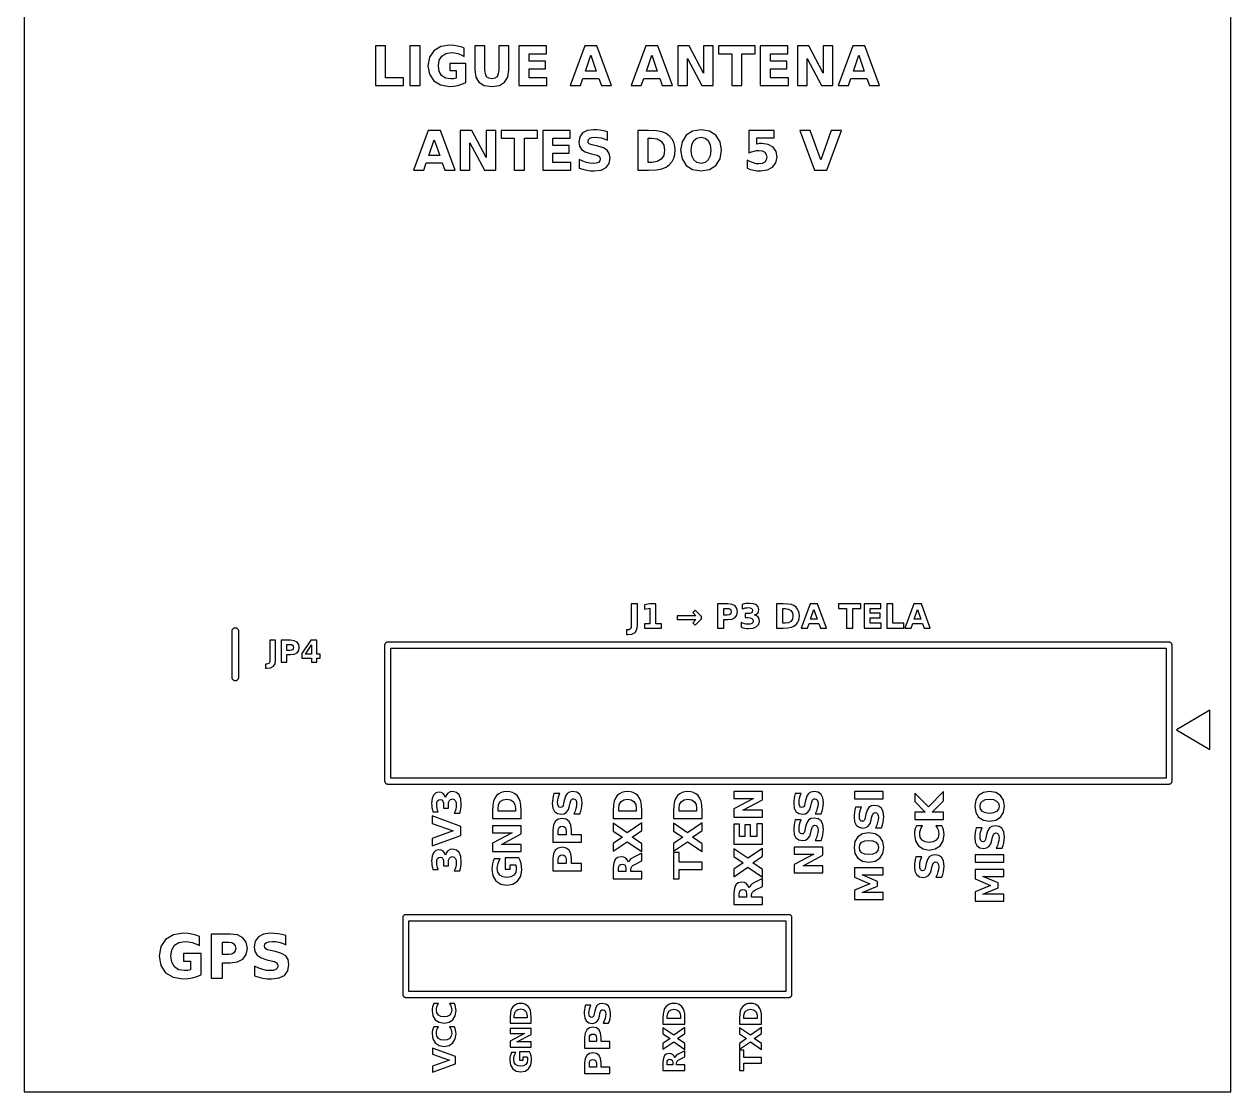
# Model space of a CAD drawing. Header units: millimetres. Extents: x 0 to 40, y 0 to 70.
# Drawn here: x 0 to 40, y 0 to 35.38 of the extents above; entities that cross this region are included whole.
import ezdxf

# ---------------------------------------------------------------- set-up
doc = ezdxf.new("R2010")
doc.units = ezdxf.units.MM

msp = doc.modelspace()

# ---------------------------------------------------------------- linework, layer by layer
at = {"layer": 'CONTORNO', "color": 1}
msp.add_lwpolyline([(0, 0), (40, 0), (40, 70), (0, 70)], close=True, dxfattribs=at)
at = {"layer": 'QUEIMAR'}
for points in [[(11.981, 34.657), (11.643, 34.657), (11.643, 33.345), (12.575, 33.345), (12.575, 33.6), (11.981, 33.6), (11.981, 34.657)], [(13.128, 33.345), (13.128, 34.657), (12.79, 34.657), (12.79, 33.345), (13.128, 33.345)], [(13.839, 33.678), (13.76, 33.815), (13.734, 34), (13.761, 34.185), (13.843, 34.322), (13.976, 34.407), (14.155, 34.436), (14.264, 34.428), (14.372, 34.405), (14.481, 34.366), (14.591, 34.312), (14.591, 34.583), (14.481, 34.626), (14.364, 34.656), (14.242, 34.675), (14.114, 34.681), (13.81, 34.635), (13.579, 34.499), (13.433, 34.283), (13.384, 34), (13.432, 33.719), (13.576, 33.503), (13.801, 33.365), (14.095, 33.319), (14.238, 33.327), (14.376, 33.35), (14.51, 33.388), (14.639, 33.442), (14.639, 34.074), (14.112, 34.074), (14.112, 33.847), (14.318, 33.847), (14.318, 33.592), (14.28, 33.58), (14.237, 33.571), (14.19, 33.566), (14.139, 33.564), (13.967, 33.593), (13.839, 33.678)], [(15.73, 34.657), (15.73, 33.87), (15.716, 33.731), (15.677, 33.638), (15.606, 33.586), (15.502, 33.568), (15.399, 33.586), (15.329, 33.638), (15.289, 33.731), (15.275, 33.87), (15.275, 34.657), (14.937, 34.657), (14.937, 33.87), (14.972, 33.627), (15.077, 33.455), (15.253, 33.353), (15.502, 33.319), (15.752, 33.353), (15.928, 33.455), (16.033, 33.627), (16.068, 33.87), (16.068, 34.657), (15.73, 34.657)], [(17.312, 34.401), (17.312, 34.657), (16.399, 34.657), (16.399, 33.345), (17.331, 33.345), (17.331, 33.6), (16.737, 33.6), (16.737, 33.901), (17.278, 33.901), (17.278, 34.157), (16.737, 34.157), (16.737, 34.401), (17.312, 34.401)], [(18.988, 34.657), (18.584, 34.657), (18.098, 33.345), (18.439, 33.345), (18.522, 33.584), (19.051, 33.584), (19.134, 33.345), (19.474, 33.345), (18.988, 34.657)], [(21.494, 33.345), (21.008, 34.657), (20.604, 34.657), (20.118, 33.345), (20.458, 33.345), (20.542, 33.584), (21.071, 33.584), (21.154, 33.345), (21.494, 33.345)], [(22.045, 34.657), (21.668, 34.657), (21.668, 33.345), (21.988, 33.345), (21.988, 34.245), (22.466, 33.345), (22.844, 33.345), (22.844, 34.657), (22.523, 34.657), (22.523, 33.757), (22.045, 34.657)], [(23.018, 34.401), (23.454, 34.401), (23.454, 33.345), (23.792, 33.345), (23.792, 34.401), (24.227, 34.401), (24.227, 34.657), (23.018, 34.657), (23.018, 34.401)], [(24.74, 34.157), (24.74, 34.401), (25.315, 34.401), (25.315, 34.657), (24.402, 34.657), (24.402, 33.345), (25.334, 33.345), (25.334, 33.6), (24.74, 33.6), (24.74, 33.901), (25.281, 33.901), (25.281, 34.157), (24.74, 34.157)], [(26.487, 33.757), (26.009, 34.657), (25.632, 34.657), (25.632, 33.345), (25.952, 33.345), (25.952, 34.245), (26.43, 33.345), (26.808, 33.345), (26.808, 34.657), (26.487, 34.657), (26.487, 33.757)], [(27.934, 33.584), (28.017, 33.345), (28.357, 33.345), (27.871, 34.657), (27.467, 34.657), (26.981, 33.345), (27.322, 33.345), (27.405, 33.584), (27.934, 33.584)], [(18.966, 33.827), (18.607, 33.827), (18.787, 34.349), (18.966, 33.827)], [(20.806, 34.349), (20.986, 33.827), (20.626, 33.827), (20.806, 34.349)], [(27.849, 33.827), (27.49, 33.827), (27.67, 34.349), (27.849, 33.827)], [(13.797, 31.857), (13.393, 31.857), (12.907, 30.545), (13.247, 30.545), (13.331, 30.784), (13.86, 30.784), (13.943, 30.545), (14.283, 30.545), (13.797, 31.857)], [(14.835, 31.857), (14.457, 31.857), (14.457, 30.545), (14.778, 30.545), (14.778, 31.445), (15.255, 30.545), (15.633, 30.545), (15.633, 31.857), (15.312, 31.857), (15.312, 30.957), (14.835, 31.857)], [(15.807, 31.601), (16.243, 31.601), (16.243, 30.545), (16.581, 30.545), (16.581, 31.601), (17.016, 31.601), (17.016, 31.857), (15.807, 31.857), (15.807, 31.601)], [(17.53, 31.601), (18.104, 31.601), (18.104, 31.857), (17.191, 31.857), (17.191, 30.545), (18.124, 30.545), (18.124, 30.8), (17.53, 30.8), (17.53, 31.101), (18.07, 31.101), (18.07, 31.357), (17.53, 31.357), (17.53, 31.601)], [(18.407, 31.333), (18.475, 31.225), (18.593, 31.145), (18.763, 31.091), (18.894, 31.062), (18.994, 31.034), (19.054, 31.002), (19.084, 30.961), (19.094, 30.907), (19.079, 30.846), (19.035, 30.801), (18.963, 30.774), (18.865, 30.764), (18.754, 30.773), (18.639, 30.798), (18.52, 30.84), (18.396, 30.899), (18.396, 30.613), (18.522, 30.573), (18.647, 30.543), (18.773, 30.525), (18.898, 30.519), (19.128, 30.546), (19.291, 30.625), (19.388, 30.759), (19.42, 30.948), (19.397, 31.095), (19.328, 31.203), (19.204, 31.281), (19.016, 31.337), (18.872, 31.366), (18.785, 31.389), (18.73, 31.416), (18.701, 31.452), (18.691, 31.499), (18.706, 31.56), (18.749, 31.602), (18.823, 31.627), (18.929, 31.636), (19.023, 31.629), (19.123, 31.611), (19.227, 31.58), (19.334, 31.538), (19.334, 31.816), (19.214, 31.844), (19.097, 31.864), (18.985, 31.877), (18.875, 31.881), (18.665, 31.854), (18.511, 31.775), (18.416, 31.647), (18.384, 31.474), (18.407, 31.333)], [(21.567, 31.062), (21.578, 31.202), (21.567, 31.341), (21.533, 31.465), (21.477, 31.574), (21.397, 31.67), (21.281, 31.757), (21.146, 31.814), (20.961, 31.846), (20.7, 31.857), (20.344, 31.857), (20.344, 30.545), (20.7, 30.545), (20.959, 30.555), (21.143, 30.587), (21.281, 30.645), (21.397, 30.732), (21.477, 30.828), (21.533, 30.937), (21.567, 31.062)], [(20.803, 30.8), (20.682, 30.8), (20.682, 31.601), (20.803, 31.601), (20.987, 31.576), (21.121, 31.499), (21.202, 31.374), (21.23, 31.202), (21.202, 31.03), (21.12, 30.903), (20.986, 30.826), (20.803, 30.8)], [(22.719, 30.565), (22.933, 30.7), (23.067, 30.916), (23.112, 31.2), (23.067, 31.484), (22.933, 31.7), (22.719, 31.835), (22.437, 31.881), (22.156, 31.835), (21.942, 31.7), (21.807, 31.484), (21.762, 31.2), (21.807, 30.916), (21.942, 30.7), (22.156, 30.565), (22.437, 30.519), (22.719, 30.565)], [(22.3, 30.793), (22.197, 30.879), (22.133, 31.016), (22.112, 31.2), (22.133, 31.384), (22.197, 31.521), (22.3, 31.607), (22.437, 31.636), (22.575, 31.607), (22.678, 31.521), (22.742, 31.384), (22.763, 31.2), (22.742, 31.016), (22.678, 30.879), (22.575, 30.793), (22.437, 30.764), (22.3, 30.793)], [(24.547, 31.136), (24.6, 31.066), (24.618, 30.973), (24.6, 30.881), (24.547, 30.81), (24.463, 30.765), (24.353, 30.75), (24.265, 30.757), (24.172, 30.78), (24.073, 30.819), (23.968, 30.873), (23.968, 30.606), (24.077, 30.568), (24.186, 30.541), (24.296, 30.525), (24.407, 30.519), (24.637, 30.549), (24.811, 30.64), (24.92, 30.783), (24.956, 30.973), (24.923, 31.164), (24.823, 31.307), (24.662, 31.397), (24.449, 31.427), (24.408, 31.426), (24.368, 31.421), (24.329, 31.415), (24.29, 31.405), (24.29, 31.608), (24.861, 31.608), (24.861, 31.857), (24.02, 31.857), (24.02, 31.119), (24.112, 31.153), (24.198, 31.177), (24.278, 31.191), (24.353, 31.196), (24.463, 31.181), (24.547, 31.136)], [(26.203, 30.545), (26.607, 30.545), (27.093, 31.857), (26.753, 31.857), (26.405, 30.889), (26.058, 31.857), (25.717, 31.857), (26.203, 30.545)], [(13.595, 31.549), (13.775, 31.027), (13.415, 31.027), (13.595, 31.549)], [(20.332, 16.172), (20.126, 16.172), (20.126, 15.448), (20.117, 15.387), (20.092, 15.342), (20.051, 15.315), (19.995, 15.306), (19.963, 15.306), (19.963, 15.15), (20.005, 15.15), (20.149, 15.169), (20.251, 15.224), (20.312, 15.317), (20.332, 15.448), (20.332, 16.172)], [(20.563, 15.37), (21.123, 15.37), (21.123, 15.513), (20.941, 15.513), (20.941, 16.172), (20.744, 16.172), (20.558, 16.133), (20.558, 15.993), (20.745, 16.031), (20.745, 15.513), (20.563, 15.513), (20.563, 15.37)], [(23.466, 16.155), (23.331, 16.172), (22.988, 16.172), (22.988, 15.37), (23.195, 15.37), (23.195, 15.648), (23.331, 15.648), (23.466, 15.665), (23.566, 15.716), (23.627, 15.799), (23.648, 15.911), (23.627, 16.022), (23.566, 16.104), (23.466, 16.155)], [(23.195, 16.022), (23.309, 16.022), (23.362, 16.015), (23.402, 15.993), (23.426, 15.958), (23.435, 15.911), (23.426, 15.863), (23.402, 15.828), (23.362, 15.806), (23.309, 15.798), (23.195, 15.798), (23.195, 16.022)], [(23.922, 16.178), (23.862, 16.167), (23.801, 16.152), (23.801, 16.001), (23.851, 16.02), (23.902, 16.034), (23.953, 16.042), (24.003, 16.045), (24.063, 16.039), (24.108, 16.02), (24.136, 15.99), (24.145, 15.949), (24.136, 15.905), (24.107, 15.874), (24.059, 15.856), (23.991, 15.85), (23.904, 15.85), (23.904, 15.717), (23.987, 15.717), (24.064, 15.71), (24.119, 15.688), (24.153, 15.654), (24.164, 15.605), (24.153, 15.558), (24.12, 15.524), (24.067, 15.502), (23.994, 15.495), (23.938, 15.499), (23.882, 15.51), (23.824, 15.528), (23.766, 15.554), (23.766, 15.394), (23.827, 15.377), (23.889, 15.364), (23.951, 15.357), (24.013, 15.355), (24.167, 15.37), (24.279, 15.417), (24.348, 15.493), (24.371, 15.598), (24.36, 15.671), (24.328, 15.73), (24.277, 15.774), (24.205, 15.803), (24.269, 15.827), (24.315, 15.866), (24.343, 15.917), (24.352, 15.981), (24.332, 16.071), (24.274, 16.135), (24.177, 16.174), (24.04, 16.187), (23.982, 16.184), (23.922, 16.178)], [(25.697, 15.772), (25.69, 15.857), (25.669, 15.932), (25.635, 15.999), (25.586, 16.058), (25.515, 16.111), (25.432, 16.146), (25.32, 16.166), (25.16, 16.172), (24.942, 16.172), (24.942, 15.37), (25.16, 15.37), (25.318, 15.377), (25.431, 15.396), (25.515, 15.431), (25.586, 15.485), (25.635, 15.543), (25.669, 15.61), (25.69, 15.686), (25.697, 15.772)], [(25.149, 15.526), (25.149, 16.016), (25.223, 16.016), (25.335, 16), (25.417, 15.953), (25.467, 15.877), (25.484, 15.772), (25.467, 15.666), (25.417, 15.589), (25.335, 15.542), (25.223, 15.526), (25.149, 15.526)], [(26.392, 15.37), (26.6, 15.37), (26.303, 16.172), (26.057, 16.172), (25.76, 15.37), (25.968, 15.37), (26.019, 15.516), (26.342, 15.516), (26.392, 15.37)], [(26.994, 16.172), (26.994, 16.016), (27.26, 16.016), (27.26, 15.37), (27.467, 15.37), (27.467, 16.016), (27.733, 16.016), (27.733, 16.172), (26.994, 16.172)], [(28.047, 15.867), (28.047, 16.016), (28.398, 16.016), (28.398, 16.172), (27.84, 16.172), (27.84, 15.37), (28.41, 15.37), (28.41, 15.526), (28.047, 15.526), (28.047, 15.71), (28.377, 15.71), (28.377, 15.867), (28.047, 15.867)], [(29.161, 15.37), (29.161, 15.526), (28.798, 15.526), (28.798, 16.172), (28.591, 16.172), (28.591, 15.37), (29.161, 15.37)], [(29.829, 15.37), (30.037, 15.37), (29.74, 16.172), (29.494, 16.172), (29.197, 15.37), (29.405, 15.37), (29.456, 15.516), (29.779, 15.516), (29.829, 15.37)], [(22.239, 15.964), (22.161, 15.886), (22.267, 15.779), (21.645, 15.779), (21.645, 15.65), (22.267, 15.65), (22.161, 15.544), (22.239, 15.466), (22.45, 15.677), (22.45, 15.753), (22.239, 15.964)], [(26.07, 15.665), (26.18, 15.984), (26.29, 15.665), (26.07, 15.665)], [(29.507, 15.665), (29.617, 15.984), (29.727, 15.665), (29.507, 15.665)], [(6.907, 13.674), (6.915, 13.665), (6.924, 13.657), (6.933, 13.65), (6.943, 13.644), (6.954, 13.639), (6.965, 13.635), (6.977, 13.632), (6.988, 13.631), (7, 13.63), (7.012, 13.631), (7.023, 13.632), (7.035, 13.635), (7.046, 13.639), (7.057, 13.644), (7.067, 13.65), (7.076, 13.657), (7.085, 13.665), (7.093, 13.674), (7.1, 13.683), (7.106, 13.693), (7.111, 13.704), (7.115, 13.715), (7.118, 13.727), (7.119, 13.738), (7.12, 13.75), (7.12, 15.25), (7.119, 15.262), (7.118, 15.273), (7.115, 15.285), (7.111, 15.296), (7.106, 15.307), (7.1, 15.317), (7.093, 15.326), (7.085, 15.335), (7.076, 15.343), (7.067, 15.35), (7.057, 15.356), (7.046, 15.361), (7.035, 15.365), (7.023, 15.368), (7.012, 15.369), (7, 15.37), (6.988, 15.369), (6.977, 15.368), (6.965, 15.365), (6.954, 15.361), (6.943, 15.356), (6.933, 15.35), (6.924, 15.343), (6.915, 15.335), (6.907, 15.326), (6.9, 15.317), (6.894, 15.307), (6.889, 15.296), (6.885, 15.285), (6.882, 15.273), (6.881, 15.262), (6.88, 15.25), (6.88, 13.75), (6.881, 13.738), (6.882, 13.727), (6.885, 13.715), (6.889, 13.704), (6.894, 13.693), (6.9, 13.683), (6.907, 13.674)], [(8.262, 14.103), (8.317, 14.187), (8.336, 14.306), (8.336, 14.965), (8.148, 14.965), (8.148, 14.306), (8.14, 14.251), (8.118, 14.21), (8.081, 14.186), (8.029, 14.177), (8, 14.177), (8, 14.035), (8.038, 14.035), (8.169, 14.052), (8.262, 14.103)], [(9.101, 14.828), (9.046, 14.903), (8.955, 14.949), (8.832, 14.965), (8.52, 14.965), (8.52, 14.236), (8.708, 14.236), (8.708, 14.489), (8.832, 14.489), (8.955, 14.504), (9.046, 14.55), (9.101, 14.625), (9.12, 14.727), (9.101, 14.828)], [(8.812, 14.625), (8.708, 14.625), (8.708, 14.828), (8.812, 14.828), (8.86, 14.822), (8.896, 14.802), (8.919, 14.77), (8.926, 14.727), (8.919, 14.683), (8.896, 14.651), (8.86, 14.631), (8.812, 14.625)], [(9.811, 14.505), (9.707, 14.505), (9.707, 14.965), (9.498, 14.965), (9.206, 14.529), (9.206, 14.368), (9.529, 14.368), (9.529, 14.236), (9.707, 14.236), (9.707, 14.368), (9.811, 14.368), (9.811, 14.505)], [(9.323, 14.505), (9.529, 14.81), (9.529, 14.505), (9.323, 14.505)], [(11.973, 14.863), (11.967, 14.856), (11.962, 14.847), (11.958, 14.838), (11.954, 14.829), (11.952, 14.82), (11.95, 14.81), (11.95, 14.8), (11.95, 10.3), (11.95, 10.29), (11.952, 10.28), (11.954, 10.271), (11.958, 10.262), (11.962, 10.253), (11.967, 10.244), (11.973, 10.237), (11.979, 10.229), (11.987, 10.223), (11.994, 10.217), (12.003, 10.212), (12.012, 10.208), (12.021, 10.204), (12.03, 10.202), (12.04, 10.2), (12.05, 10.2), (37.95, 10.2), (37.96, 10.2), (37.97, 10.202), (37.979, 10.204), (37.988, 10.208), (37.997, 10.212), (38.006, 10.217), (38.013, 10.223), (38.021, 10.229), (38.027, 10.237), (38.033, 10.244), (38.038, 10.253), (38.042, 10.262), (38.046, 10.271), (38.048, 10.28), (38.05, 10.29), (38.05, 10.3), (38.05, 14.8), (38.05, 14.81), (38.048, 14.82), (38.046, 14.829), (38.042, 14.838), (38.038, 14.847), (38.033, 14.856), (38.027, 14.863), (38.021, 14.871), (38.013, 14.877), (38.006, 14.883), (37.997, 14.888), (37.988, 14.892), (37.979, 14.896), (37.97, 14.898), (37.96, 14.9), (37.95, 14.9), (12.05, 14.9), (12.04, 14.9), (12.03, 14.898), (12.021, 14.896), (12.012, 14.892), (12.003, 14.888), (11.994, 14.883), (11.987, 14.877), (11.979, 14.871), (11.973, 14.863)], [(37.85, 14.7), (37.85, 10.4), (12.15, 10.4), (12.15, 14.7), (37.85, 14.7)], [(39.3, 12.65), (38.2, 12), (39.3, 11.35), (39.3, 12.65)], [(13.508, 9.56), (13.511, 9.49), (13.518, 9.42), (13.531, 9.348), (13.549, 9.276), (13.728, 9.276), (13.705, 9.336), (13.689, 9.396), (13.679, 9.456), (13.675, 9.516), (13.683, 9.587), (13.705, 9.639), (13.741, 9.672), (13.789, 9.683), (13.841, 9.672), (13.877, 9.638), (13.899, 9.581), (13.906, 9.501), (13.906, 9.398), (14.064, 9.398), (14.064, 9.496), (14.072, 9.587), (14.097, 9.653), (14.138, 9.692), (14.195, 9.706), (14.251, 9.693), (14.292, 9.654), (14.317, 9.591), (14.325, 9.505), (14.321, 9.439), (14.308, 9.372), (14.286, 9.304), (14.256, 9.236), (14.445, 9.236), (14.465, 9.308), (14.48, 9.381), (14.489, 9.454), (14.492, 9.527), (14.473, 9.709), (14.418, 9.842), (14.328, 9.923), (14.204, 9.95), (14.118, 9.938), (14.048, 9.9), (13.996, 9.839), (13.962, 9.754), (13.933, 9.83), (13.888, 9.884), (13.827, 9.917), (13.751, 9.928), (13.645, 9.905), (13.569, 9.836), (13.524, 9.721), (13.508, 9.56)], [(16.1, 9.942), (15.998, 9.95), (15.898, 9.942), (15.809, 9.917), (15.73, 9.877), (15.661, 9.819), (15.598, 9.735), (15.556, 9.637), (15.533, 9.504), (15.525, 9.316), (15.525, 9.058), (16.473, 9.058), (16.473, 9.316), (16.466, 9.502), (16.443, 9.636), (16.401, 9.735), (16.338, 9.819), (16.269, 9.877), (16.19, 9.917), (16.1, 9.942)], [(16.289, 9.39), (16.289, 9.303), (15.71, 9.303), (15.71, 9.39), (15.729, 9.523), (15.784, 9.619), (15.874, 9.678), (15.998, 9.698), (16.123, 9.678), (16.214, 9.619), (16.27, 9.522), (16.289, 9.39)], [(17.677, 9.225), (17.802, 9.202), (17.904, 9.218), (17.982, 9.268), (18.039, 9.353), (18.079, 9.476), (18.1, 9.57), (18.12, 9.642), (18.143, 9.686), (18.172, 9.707), (18.212, 9.714), (18.255, 9.704), (18.288, 9.672), (18.308, 9.62), (18.315, 9.549), (18.308, 9.469), (18.29, 9.386), (18.26, 9.3), (18.217, 9.21), (18.424, 9.21), (18.453, 9.301), (18.474, 9.392), (18.487, 9.483), (18.492, 9.573), (18.473, 9.739), (18.415, 9.857), (18.319, 9.927), (18.182, 9.95), (18.076, 9.933), (17.998, 9.883), (17.941, 9.794), (17.901, 9.659), (17.88, 9.555), (17.864, 9.492), (17.844, 9.452), (17.818, 9.431), (17.784, 9.424), (17.74, 9.434), (17.71, 9.466), (17.692, 9.519), (17.685, 9.595), (17.69, 9.663), (17.703, 9.735), (17.725, 9.811), (17.756, 9.888), (17.555, 9.888), (17.535, 9.801), (17.52, 9.717), (17.511, 9.636), (17.508, 9.556), (17.527, 9.405), (17.585, 9.293), (17.677, 9.225)], [(20.191, 9.917), (20.101, 9.942), (19.999, 9.95), (19.899, 9.942), (19.809, 9.917), (19.731, 9.877), (19.661, 9.819), (19.598, 9.735), (19.557, 9.637), (19.534, 9.504), (19.526, 9.316), (19.526, 9.058), (20.474, 9.058), (20.474, 9.316), (20.466, 9.502), (20.443, 9.636), (20.402, 9.735), (20.339, 9.819), (20.27, 9.877), (20.191, 9.917)], [(20.271, 9.522), (20.289, 9.39), (20.289, 9.303), (19.711, 9.303), (19.711, 9.39), (19.729, 9.523), (19.785, 9.619), (19.875, 9.678), (19.999, 9.698), (20.124, 9.678), (20.215, 9.619), (20.271, 9.522)], [(22.191, 9.917), (22.101, 9.942), (21.999, 9.95), (21.899, 9.942), (21.809, 9.917), (21.731, 9.877), (21.661, 9.819), (21.598, 9.735), (21.557, 9.637), (21.534, 9.504), (21.526, 9.316), (21.526, 9.058), (22.474, 9.058), (22.474, 9.316), (22.466, 9.502), (22.443, 9.636), (22.402, 9.735), (22.339, 9.819), (22.27, 9.877), (22.191, 9.917)], [(22.271, 9.522), (22.289, 9.39), (22.289, 9.303), (21.711, 9.303), (21.711, 9.39), (21.729, 9.523), (21.785, 9.619), (21.875, 9.678), (21.999, 9.698), (22.124, 9.678), (22.215, 9.619), (22.271, 9.522)], [(23.526, 9.718), (24.176, 9.718), (23.526, 9.374), (23.526, 9.101), (24.474, 9.101), (24.474, 9.332), (23.824, 9.332), (24.474, 9.677), (24.474, 9.95), (23.526, 9.95), (23.526, 9.718)], [(25.677, 9.225), (25.802, 9.202), (25.904, 9.218), (25.982, 9.268), (26.039, 9.353), (26.079, 9.476), (26.1, 9.57), (26.12, 9.642), (26.143, 9.686), (26.172, 9.707), (26.212, 9.714), (26.255, 9.704), (26.288, 9.672), (26.308, 9.62), (26.315, 9.549), (26.308, 9.469), (26.29, 9.386), (26.26, 9.3), (26.217, 9.21), (26.424, 9.21), (26.453, 9.301), (26.474, 9.392), (26.487, 9.483), (26.492, 9.573), (26.473, 9.739), (26.415, 9.857), (26.319, 9.927), (26.182, 9.95), (26.076, 9.933), (25.998, 9.883), (25.941, 9.794), (25.901, 9.659), (25.88, 9.555), (25.864, 9.492), (25.844, 9.452), (25.818, 9.431), (25.784, 9.424), (25.74, 9.434), (25.71, 9.466), (25.692, 9.519), (25.685, 9.595), (25.69, 9.663), (25.703, 9.735), (25.725, 9.811), (25.756, 9.888), (25.555, 9.888), (25.535, 9.801), (25.52, 9.717), (25.511, 9.636), (25.508, 9.556), (25.527, 9.405), (25.585, 9.293), (25.677, 9.225)], [(27.525, 9.706), (28.473, 9.706), (28.473, 9.95), (27.525, 9.95), (27.525, 9.706)], [(29.525, 9.903), (29.525, 9.619), (29.871, 9.267), (29.525, 9.267), (29.525, 9.023), (30.473, 9.023), (30.473, 9.267), (30.1, 9.267), (30.473, 9.644), (30.473, 9.95), (29.974, 9.447), (29.525, 9.903)], [(32.492, 9.462), (32.459, 9.666), (32.361, 9.82), (32.205, 9.918), (32, 9.95), (31.795, 9.918), (31.639, 9.82), (31.541, 9.666), (31.508, 9.462), (31.541, 9.259), (31.639, 9.105), (31.795, 9.007), (32, 8.975), (32.205, 9.007), (32.361, 9.105), (32.459, 9.259), (32.492, 9.462)], [(32.315, 9.462), (32.294, 9.363), (32.232, 9.289), (32.133, 9.243), (32, 9.228), (31.867, 9.243), (31.768, 9.289), (31.706, 9.363), (31.685, 9.462), (31.706, 9.562), (31.768, 9.636), (31.867, 9.683), (32, 9.698), (32.133, 9.683), (32.232, 9.636), (32.294, 9.562), (32.315, 9.462)], [(27.677, 8.766), (27.802, 8.743), (27.904, 8.76), (27.982, 8.809), (28.039, 8.894), (28.079, 9.017), (28.1, 9.111), (28.12, 9.183), (28.143, 9.227), (28.172, 9.248), (28.212, 9.255), (28.255, 9.245), (28.288, 9.213), (28.308, 9.161), (28.315, 9.091), (28.308, 9.01), (28.29, 8.927), (28.26, 8.841), (28.217, 8.751), (28.424, 8.751), (28.453, 8.842), (28.474, 8.933), (28.487, 9.024), (28.492, 9.114), (28.473, 9.28), (28.415, 9.398), (28.319, 9.468), (28.182, 9.491), (28.076, 9.474), (27.998, 9.424), (27.941, 9.335), (27.901, 9.2), (27.88, 9.096), (27.864, 9.033), (27.844, 8.993), (27.818, 8.972), (27.784, 8.965), (27.74, 8.975), (27.71, 9.007), (27.692, 9.06), (27.685, 9.136), (27.69, 9.204), (27.703, 9.276), (27.725, 9.352), (27.756, 9.429), (27.555, 9.429), (27.535, 9.342), (27.52, 9.258), (27.511, 9.177), (27.508, 9.097), (27.527, 8.946), (27.585, 8.835), (27.677, 8.766)], [(13.525, 8.149), (14.473, 8.5), (14.473, 8.792), (13.525, 9.143), (13.525, 8.897), (14.225, 8.646), (13.525, 8.395), (13.525, 8.149)], [(16.175, 8.588), (15.525, 8.243), (15.525, 7.97), (16.473, 7.97), (16.473, 8.202), (15.823, 8.202), (16.473, 8.547), (16.473, 8.82), (15.525, 8.82), (15.525, 8.588), (16.175, 8.588)], [(17.835, 9.056), (17.703, 9.031), (17.606, 8.959), (17.546, 8.841), (17.525, 8.681), (17.525, 8.276), (18.473, 8.276), (18.473, 8.52), (18.144, 8.52), (18.144, 8.681), (18.124, 8.841), (18.064, 8.959), (17.967, 9.031), (17.835, 9.056)], [(17.959, 8.718), (17.967, 8.655), (17.967, 8.52), (17.703, 8.52), (17.703, 8.655), (17.711, 8.718), (17.737, 8.765), (17.778, 8.794), (17.835, 8.804), (17.891, 8.794), (17.933, 8.765), (17.959, 8.718)], [(20.474, 8.217), (20.15, 8.437), (20.474, 8.658), (20.474, 8.913), (19.99, 8.584), (19.526, 8.9), (19.526, 8.644), (19.831, 8.437), (19.526, 8.229), (19.526, 7.974), (19.99, 8.29), (20.474, 7.961), (20.474, 8.217)], [(22.474, 8.217), (22.15, 8.437), (22.474, 8.658), (22.474, 8.913), (21.99, 8.584), (21.526, 8.9), (21.526, 8.644), (21.831, 8.437), (21.526, 8.229), (21.526, 7.974), (21.99, 8.29), (22.474, 7.961), (22.474, 8.217)], [(23.887, 8.457), (23.711, 8.457), (23.711, 8.872), (23.526, 8.872), (23.526, 8.213), (24.474, 8.213), (24.474, 8.886), (24.289, 8.886), (24.289, 8.457), (24.072, 8.457), (24.072, 8.847), (23.887, 8.847), (23.887, 8.457)], [(25.677, 8.347), (25.802, 8.324), (25.904, 8.341), (25.982, 8.39), (26.039, 8.475), (26.079, 8.598), (26.1, 8.693), (26.12, 8.765), (26.143, 8.808), (26.172, 8.829), (26.212, 8.837), (26.255, 8.826), (26.288, 8.794), (26.308, 8.742), (26.315, 8.672), (26.308, 8.591), (26.29, 8.508), (26.26, 8.422), (26.217, 8.333), (26.424, 8.333), (26.453, 8.423), (26.474, 8.514), (26.487, 8.605), (26.492, 8.695), (26.473, 8.862), (26.415, 8.979), (26.319, 9.049), (26.182, 9.072), (26.076, 9.056), (25.998, 9.005), (25.941, 8.916), (25.901, 8.781), (25.88, 8.677), (25.864, 8.614), (25.844, 8.574), (25.818, 8.553), (25.784, 8.546), (25.74, 8.556), (25.71, 8.588), (25.692, 8.641), (25.685, 8.717), (25.69, 8.785), (25.703, 8.858), (25.725, 8.933), (25.756, 9.01), (25.555, 9.01), (25.535, 8.923), (25.52, 8.839), (25.511, 8.758), (25.508, 8.679), (25.527, 8.527), (25.585, 8.416), (25.677, 8.347)], [(30.131, 8.285), (30, 8.267), (29.869, 8.285), (29.769, 8.341), (29.706, 8.43), (29.685, 8.547), (29.691, 8.618), (29.707, 8.686), (29.735, 8.753), (29.775, 8.82), (29.579, 8.82), (29.548, 8.751), (29.526, 8.68), (29.513, 8.605), (29.508, 8.528), (29.541, 8.315), (29.641, 8.152), (29.797, 8.049), (30, 8.014), (30.203, 8.049), (30.359, 8.152), (30.459, 8.315), (30.492, 8.528), (30.487, 8.605), (30.474, 8.68), (30.452, 8.751), (30.421, 8.82), (30.225, 8.82), (30.265, 8.753), (30.293, 8.686), (30.309, 8.618), (30.315, 8.547), (30.294, 8.43), (30.231, 8.341), (30.131, 8.285)], [(31.904, 8.084), (31.982, 8.133), (32.039, 8.218), (32.079, 8.341), (32.1, 8.435), (32.12, 8.507), (32.143, 8.551), (32.172, 8.572), (32.212, 8.579), (32.255, 8.569), (32.288, 8.537), (32.308, 8.485), (32.315, 8.415), (32.308, 8.334), (32.29, 8.251), (32.26, 8.165), (32.217, 8.075), (32.424, 8.075), (32.453, 8.166), (32.474, 8.257), (32.487, 8.348), (32.492, 8.438), (32.473, 8.604), (32.415, 8.722), (32.319, 8.792), (32.182, 8.815), (32.076, 8.798), (31.998, 8.748), (31.941, 8.659), (31.901, 8.524), (31.88, 8.42), (31.864, 8.357), (31.844, 8.317), (31.818, 8.296), (31.784, 8.289), (31.74, 8.299), (31.71, 8.331), (31.692, 8.384), (31.685, 8.46), (31.69, 8.528), (31.703, 8.6), (31.725, 8.676), (31.756, 8.753), (31.555, 8.753), (31.535, 8.666), (31.52, 8.582), (31.511, 8.501), (31.508, 8.421), (31.527, 8.27), (31.585, 8.159), (31.677, 8.09), (31.802, 8.067), (31.904, 8.084)], [(28.492, 8.097), (28.459, 8.301), (28.361, 8.455), (28.205, 8.552), (28, 8.585), (27.795, 8.552), (27.639, 8.455), (27.541, 8.301), (27.508, 8.097), (27.541, 7.894), (27.639, 7.739), (27.795, 7.642), (28, 7.61), (28.205, 7.642), (28.361, 7.739), (28.459, 7.894), (28.492, 8.097)], [(13.508, 7.649), (13.511, 7.58), (13.518, 7.509), (13.531, 7.438), (13.549, 7.366), (13.728, 7.366), (13.705, 7.426), (13.689, 7.486), (13.679, 7.546), (13.675, 7.605), (13.683, 7.676), (13.705, 7.729), (13.741, 7.762), (13.789, 7.773), (13.841, 7.761), (13.877, 7.728), (13.899, 7.671), (13.906, 7.59), (13.906, 7.488), (14.064, 7.488), (14.064, 7.585), (14.072, 7.676), (14.097, 7.742), (14.138, 7.782), (14.195, 7.795), (14.251, 7.782), (14.292, 7.743), (14.317, 7.68), (14.325, 7.594), (14.321, 7.528), (14.308, 7.461), (14.286, 7.394), (14.256, 7.325), (14.445, 7.325), (14.465, 7.397), (14.48, 7.47), (14.489, 7.543), (14.492, 7.617), (14.473, 7.799), (14.418, 7.931), (14.328, 8.012), (14.204, 8.039), (14.118, 8.027), (14.048, 7.989), (13.996, 7.928), (13.962, 7.844), (13.933, 7.919), (13.888, 7.973), (13.827, 8.006), (13.751, 8.017), (13.645, 7.994), (13.569, 7.925), (13.524, 7.81), (13.508, 7.649)], [(17.606, 8.006), (17.546, 7.888), (17.525, 7.728), (17.525, 7.323), (18.473, 7.323), (18.473, 7.567), (18.144, 7.567), (18.144, 7.728), (18.124, 7.888), (18.064, 8.006), (17.967, 8.079), (17.835, 8.103), (17.703, 8.079), (17.606, 8.006)], [(24.474, 7.116), (24.474, 7.371), (24.15, 7.591), (24.474, 7.813), (24.474, 8.067), (23.99, 7.739), (23.526, 8.055), (23.526, 7.798), (23.831, 7.591), (23.526, 7.384), (23.526, 7.128), (23.99, 7.445), (24.474, 7.116)], [(25.525, 7.535), (25.525, 7.263), (26.473, 7.263), (26.473, 7.494), (25.823, 7.494), (26.473, 7.839), (26.473, 8.112), (25.525, 8.112), (25.525, 7.88), (26.175, 7.88), (25.525, 7.535)], [(28.315, 8.097), (28.294, 7.998), (28.232, 7.924), (28.133, 7.878), (28, 7.862), (27.867, 7.878), (27.768, 7.924), (27.706, 7.998), (27.685, 8.097), (27.706, 8.197), (27.768, 8.271), (27.867, 8.317), (28, 8.333), (28.133, 8.317), (28.232, 8.271), (28.294, 8.197), (28.315, 8.097)], [(16.294, 7.27), (16.233, 7.177), (16.134, 7.12), (16, 7.101), (15.866, 7.121), (15.767, 7.18), (15.706, 7.276), (15.685, 7.405), (15.691, 7.484), (15.708, 7.562), (15.736, 7.641), (15.775, 7.72), (15.579, 7.72), (15.548, 7.641), (15.526, 7.557), (15.513, 7.468), (15.508, 7.376), (15.541, 7.156), (15.64, 6.989), (15.796, 6.884), (16, 6.849), (16.203, 6.883), (16.359, 6.987), (16.459, 7.15), (16.492, 7.362), (16.486, 7.465), (16.47, 7.565), (16.442, 7.662), (16.403, 7.755), (15.947, 7.755), (15.947, 7.374), (16.111, 7.374), (16.111, 7.523), (16.295, 7.523), (16.304, 7.496), (16.31, 7.465), (16.313, 7.431), (16.315, 7.394), (16.294, 7.27)], [(17.967, 7.702), (17.967, 7.567), (17.703, 7.567), (17.703, 7.702), (17.711, 7.765), (17.737, 7.812), (17.778, 7.841), (17.835, 7.851), (17.891, 7.841), (17.933, 7.812), (17.959, 7.765), (17.967, 7.702)], [(20.083, 7.697), (20.05, 7.655), (20.031, 7.608), (19.994, 7.688), (19.942, 7.744), (19.873, 7.778), (19.788, 7.79), (19.67, 7.768), (19.589, 7.703), (19.542, 7.59), (19.526, 7.428), (19.526, 7.055), (20.474, 7.055), (20.474, 7.299), (20.115, 7.299), (20.115, 7.368), (20.122, 7.422), (20.141, 7.464), (20.179, 7.5), (20.238, 7.535), (20.474, 7.65), (20.474, 7.911), (20.205, 7.778), (20.133, 7.737), (20.083, 7.697)], [(21.711, 7.371), (22.474, 7.371), (22.474, 7.615), (21.711, 7.615), (21.711, 7.93), (21.526, 7.93), (21.526, 7.056), (21.711, 7.056), (21.711, 7.371)], [(29.802, 7.106), (29.904, 7.123), (29.982, 7.172), (30.039, 7.257), (30.079, 7.38), (30.1, 7.474), (30.12, 7.546), (30.143, 7.59), (30.172, 7.611), (30.212, 7.618), (30.255, 7.608), (30.288, 7.576), (30.308, 7.524), (30.315, 7.454), (30.308, 7.373), (30.29, 7.29), (30.26, 7.204), (30.217, 7.115), (30.424, 7.115), (30.453, 7.205), (30.474, 7.296), (30.487, 7.387), (30.492, 7.477), (30.473, 7.644), (30.415, 7.761), (30.319, 7.831), (30.182, 7.854), (30.076, 7.837), (29.998, 7.787), (29.941, 7.698), (29.901, 7.563), (29.88, 7.459), (29.864, 7.396), (29.844, 7.356), (29.818, 7.335), (29.784, 7.328), (29.74, 7.338), (29.71, 7.37), (29.692, 7.423), (29.685, 7.499), (29.69, 7.567), (29.703, 7.639), (29.725, 7.715), (29.756, 7.792), (29.555, 7.792), (29.535, 7.705), (29.52, 7.621), (29.511, 7.54), (29.508, 7.46), (29.527, 7.309), (29.585, 7.198), (29.677, 7.129), (29.802, 7.106)], [(31.525, 7.61), (32.473, 7.61), (32.473, 7.854), (31.525, 7.854), (31.525, 7.61)], [(19.918, 7.512), (19.939, 7.468), (19.946, 7.402), (19.946, 7.299), (19.703, 7.299), (19.703, 7.402), (19.71, 7.468), (19.731, 7.512), (19.768, 7.537), (19.824, 7.546), (19.88, 7.537), (19.918, 7.512)], [(27.525, 7.114), (28.033, 6.897), (27.525, 6.682), (27.525, 6.371), (28.473, 6.371), (28.473, 6.602), (27.78, 6.602), (28.291, 6.821), (28.291, 6.975), (27.78, 7.194), (28.473, 7.194), (28.473, 7.425), (27.525, 7.425), (27.525, 7.114)], [(31.525, 7.06), (32.033, 6.843), (31.525, 6.627), (31.525, 6.316), (32.473, 6.316), (32.473, 6.548), (31.78, 6.548), (32.291, 6.766), (32.291, 6.921), (31.78, 7.139), (32.473, 7.139), (32.473, 7.37), (31.525, 7.37), (31.525, 7.06)], [(24.205, 6.932), (24.133, 6.892), (24.083, 6.852), (24.05, 6.81), (24.031, 6.762), (23.994, 6.842), (23.942, 6.899), (23.873, 6.933), (23.788, 6.944), (23.67, 6.922), (23.589, 6.857), (23.542, 6.745), (23.526, 6.583), (23.526, 6.209), (24.474, 6.209), (24.474, 6.454), (24.115, 6.454), (24.115, 6.523), (24.122, 6.577), (24.141, 6.618), (24.179, 6.654), (24.238, 6.689), (24.474, 6.805), (24.474, 7.065), (24.205, 6.932)], [(23.824, 6.7), (23.88, 6.692), (23.918, 6.667), (23.939, 6.622), (23.946, 6.557), (23.946, 6.454), (23.703, 6.454), (23.703, 6.557), (23.71, 6.622), (23.731, 6.667), (23.768, 6.692), (23.824, 6.7)], [(12.579, 5.841), (12.573, 5.833), (12.567, 5.826), (12.562, 5.817), (12.558, 5.808), (12.554, 5.799), (12.552, 5.79), (12.55, 5.78), (12.55, 5.77), (12.55, 3.23), (12.55, 3.22), (12.552, 3.21), (12.554, 3.201), (12.558, 3.192), (12.562, 3.183), (12.567, 3.174), (12.573, 3.167), (12.579, 3.159), (12.587, 3.153), (12.594, 3.147), (12.603, 3.142), (12.612, 3.138), (12.621, 3.134), (12.63, 3.132), (12.64, 3.13), (12.65, 3.13), (25.35, 3.13), (25.36, 3.13), (25.37, 3.132), (25.379, 3.134), (25.388, 3.138), (25.397, 3.142), (25.406, 3.147), (25.413, 3.153), (25.421, 3.159), (25.427, 3.167), (25.433, 3.174), (25.438, 3.183), (25.442, 3.192), (25.446, 3.201), (25.448, 3.21), (25.45, 3.22), (25.45, 3.23), (25.45, 5.77), (25.45, 5.78), (25.448, 5.79), (25.446, 5.799), (25.442, 5.808), (25.438, 5.817), (25.433, 5.826), (25.427, 5.833), (25.421, 5.841), (25.413, 5.847), (25.406, 5.853), (25.397, 5.858), (25.388, 5.862), (25.379, 5.866), (25.37, 5.868), (25.36, 5.87), (25.35, 5.87), (12.65, 5.87), (12.64, 5.87), (12.63, 5.868), (12.621, 5.866), (12.612, 5.862), (12.603, 5.858), (12.594, 5.853), (12.587, 5.847), (12.579, 5.841)], [(12.75, 5.67), (25.25, 5.67), (25.25, 3.33), (12.75, 3.33), (12.75, 5.67)], [(5.313, 4.016), (5.122, 4.048), (4.98, 4.142), (4.892, 4.295), (4.863, 4.5), (4.893, 4.706), (4.984, 4.858), (5.132, 4.953), (5.33, 4.984), (5.451, 4.975), (5.572, 4.95), (5.693, 4.907), (5.815, 4.846), (5.815, 5.148), (5.693, 5.195), (5.563, 5.229), (5.427, 5.25), (5.285, 5.256), (4.948, 5.206), (4.691, 5.054), (4.528, 4.814), (4.474, 4.5), (4.527, 4.187), (4.687, 3.947), (4.938, 3.795), (5.264, 3.744), (5.423, 3.752), (5.577, 3.778), (5.725, 3.821), (5.868, 3.88), (5.868, 4.582), (5.283, 4.582), (5.283, 4.33), (5.512, 4.33), (5.512, 4.046), (5.47, 4.033), (5.422, 4.023), (5.369, 4.018), (5.313, 4.016)], [(7.363, 4.957), (7.251, 5.106), (7.07, 5.199), (6.824, 5.23), (6.2, 5.23), (6.2, 3.772), (6.576, 3.772), (6.576, 4.278), (6.824, 4.278), (7.07, 4.309), (7.251, 4.401), (7.363, 4.551), (7.4, 4.755), (7.363, 4.957)], [(7.66, 4.997), (7.625, 4.804), (7.651, 4.648), (7.726, 4.528), (7.857, 4.439), (8.046, 4.379), (8.192, 4.346), (8.303, 4.315), (8.369, 4.28), (8.402, 4.235), (8.413, 4.175), (8.397, 4.107), (8.348, 4.057), (8.268, 4.026), (8.16, 4.016), (8.036, 4.025), (7.908, 4.054), (7.775, 4.1), (7.638, 4.165), (7.638, 3.848), (7.778, 3.803), (7.917, 3.77), (8.057, 3.75), (8.196, 3.744), (8.452, 3.773), (8.633, 3.861), (8.74, 4.01), (8.776, 4.22), (8.75, 4.383), (8.673, 4.503), (8.535, 4.59), (8.327, 4.652), (8.167, 4.684), (8.071, 4.71), (8.01, 4.74), (7.977, 4.779), (7.966, 4.832), (7.982, 4.9), (8.031, 4.947), (8.113, 4.975), (8.23, 4.984), (8.335, 4.977), (8.446, 4.956), (8.561, 4.923), (8.68, 4.875), (8.68, 5.184), (8.547, 5.216), (8.417, 5.238), (8.292, 5.252), (8.17, 5.256), (7.937, 5.227), (7.766, 5.139), (7.66, 4.997)], [(6.784, 4.55), (6.576, 4.55), (6.576, 4.958), (6.784, 4.958), (6.88, 4.944), (6.953, 4.905), (6.997, 4.841), (7.012, 4.755), (6.997, 4.668), (6.953, 4.604), (6.88, 4.564), (6.784, 4.55)], [(14.106, 2.543), (14.026, 2.498), (13.92, 2.483), (13.814, 2.498), (13.734, 2.543), (13.683, 2.615), (13.666, 2.71), (13.67, 2.767), (13.683, 2.822), (13.706, 2.875), (13.738, 2.93), (13.58, 2.93), (13.555, 2.874), (13.537, 2.817), (13.526, 2.756), (13.523, 2.694), (13.55, 2.522), (13.63, 2.391), (13.756, 2.307), (13.92, 2.279), (14.084, 2.307), (14.21, 2.391), (14.29, 2.522), (14.317, 2.694), (14.314, 2.756), (14.303, 2.817), (14.285, 2.874), (14.26, 2.93), (14.102, 2.93), (14.134, 2.875), (14.157, 2.822), (14.17, 2.767), (14.174, 2.71), (14.157, 2.615), (14.106, 2.543)], [(16.599, 2.906), (16.533, 2.924), (16.459, 2.93), (16.385, 2.924), (16.32, 2.906), (16.263, 2.876), (16.212, 2.834), (16.166, 2.773), (16.136, 2.702), (16.119, 2.604), (16.113, 2.467), (16.113, 2.278), (16.806, 2.278), (16.806, 2.467), (16.8, 2.603), (16.783, 2.7), (16.753, 2.773), (16.707, 2.834), (16.656, 2.876), (16.599, 2.906)], [(18.714, 2.289), (18.825, 2.268), (18.915, 2.283), (18.984, 2.326), (19.035, 2.402), (19.07, 2.51), (19.088, 2.594), (19.106, 2.658), (19.127, 2.696), (19.152, 2.715), (19.187, 2.722), (19.226, 2.712), (19.255, 2.684), (19.272, 2.638), (19.278, 2.576), (19.273, 2.505), (19.257, 2.431), (19.23, 2.355), (19.192, 2.276), (19.375, 2.276), (19.401, 2.356), (19.42, 2.436), (19.431, 2.517), (19.435, 2.596), (19.418, 2.744), (19.367, 2.848), (19.282, 2.909), (19.161, 2.93), (19.067, 2.915), (18.998, 2.871), (18.948, 2.792), (18.913, 2.672), (18.894, 2.58), (18.879, 2.525), (18.862, 2.489), (18.839, 2.471), (18.809, 2.464), (18.77, 2.474), (18.743, 2.501), (18.727, 2.549), (18.722, 2.616), (18.726, 2.676), (18.738, 2.74), (18.757, 2.807), (18.784, 2.875), (18.607, 2.875), (18.588, 2.798), (18.575, 2.724), (18.568, 2.652), (18.565, 2.582), (18.582, 2.448), (18.632, 2.349), (18.714, 2.289)], [(21.617, 2.924), (21.539, 2.93), (21.462, 2.924), (21.393, 2.905), (21.333, 2.874), (21.28, 2.829), (21.231, 2.765), (21.199, 2.69), (21.181, 2.587), (21.175, 2.442), (21.175, 2.244), (21.905, 2.244), (21.905, 2.442), (21.899, 2.586), (21.881, 2.688), (21.849, 2.764), (21.8, 2.829), (21.747, 2.874), (21.687, 2.905), (21.617, 2.924)], [(24.227, 2.905), (24.157, 2.924), (24.079, 2.93), (24.002, 2.924), (23.933, 2.905), (23.873, 2.874), (23.82, 2.829), (23.771, 2.765), (23.739, 2.69), (23.721, 2.587), (23.715, 2.442), (23.715, 2.244), (24.445, 2.244), (24.445, 2.442), (24.439, 2.586), (24.421, 2.688), (24.389, 2.764), (24.34, 2.829), (24.287, 2.874), (24.227, 2.905)], [(16.657, 2.617), (16.671, 2.521), (16.671, 2.457), (16.248, 2.457), (16.248, 2.521), (16.262, 2.618), (16.302, 2.688), (16.368, 2.732), (16.459, 2.746), (16.55, 2.731), (16.617, 2.688), (16.657, 2.617)], [(21.762, 2.499), (21.762, 2.432), (21.318, 2.432), (21.318, 2.499), (21.332, 2.601), (21.374, 2.676), (21.444, 2.721), (21.539, 2.736), (21.635, 2.721), (21.705, 2.675), (21.748, 2.601), (21.762, 2.499)], [(24.288, 2.601), (24.302, 2.499), (24.302, 2.432), (23.858, 2.432), (23.858, 2.499), (23.872, 2.601), (23.914, 2.676), (23.984, 2.721), (24.079, 2.736), (24.175, 2.721), (24.245, 2.675), (24.288, 2.601)], [(14.026, 1.727), (13.92, 1.712), (13.814, 1.727), (13.734, 1.773), (13.683, 1.845), (13.666, 1.939), (13.67, 1.996), (13.683, 2.051), (13.706, 2.105), (13.738, 2.159), (13.58, 2.159), (13.555, 2.104), (13.537, 2.046), (13.526, 1.986), (13.523, 1.923), (13.55, 1.752), (13.63, 1.62), (13.756, 1.536), (13.92, 1.508), (14.084, 1.536), (14.21, 1.62), (14.29, 1.752), (14.317, 1.923), (14.314, 1.986), (14.303, 2.046), (14.285, 2.104), (14.26, 2.159), (14.102, 2.159), (14.134, 2.105), (14.157, 2.051), (14.17, 1.996), (14.174, 1.939), (14.157, 1.845), (14.106, 1.773), (14.026, 1.727)], [(16.588, 1.935), (16.113, 1.683), (16.113, 1.483), (16.806, 1.483), (16.806, 1.653), (16.331, 1.653), (16.806, 1.904), (16.806, 2.104), (16.113, 2.104), (16.113, 1.935), (16.588, 1.935)], [(18.737, 2.117), (18.651, 2.053), (18.598, 1.949), (18.58, 1.807), (18.58, 1.449), (19.419, 1.449), (19.419, 1.665), (19.128, 1.665), (19.128, 1.807), (19.11, 1.949), (19.057, 2.053), (18.97, 2.117), (18.854, 2.139), (18.737, 2.117)], [(21.905, 1.597), (21.655, 1.766), (21.905, 1.936), (21.905, 2.132), (21.532, 1.879), (21.175, 2.122), (21.175, 1.925), (21.41, 1.766), (21.175, 1.606), (21.175, 1.41), (21.532, 1.653), (21.905, 1.4), (21.905, 1.597)], [(24.195, 1.766), (24.445, 1.936), (24.445, 2.132), (24.072, 1.879), (23.715, 2.122), (23.715, 1.925), (23.95, 1.766), (23.715, 1.606), (23.715, 1.41), (24.072, 1.653), (24.445, 1.4), (24.445, 1.597), (24.195, 1.766)], [(18.971, 1.784), (18.971, 1.665), (18.737, 1.665), (18.737, 1.784), (18.744, 1.84), (18.767, 1.882), (18.804, 1.907), (18.854, 1.916), (18.903, 1.907), (18.94, 1.882), (18.963, 1.84), (18.971, 1.784)], [(14.302, 1.167), (13.537, 1.451), (13.537, 1.252), (14.102, 1.05), (13.537, 0.847), (13.537, 0.648), (14.302, 0.932), (14.302, 1.167)], [(16.675, 0.971), (16.63, 0.904), (16.558, 0.862), (16.46, 0.848), (16.362, 0.863), (16.29, 0.906), (16.245, 0.976), (16.23, 1.07), (16.234, 1.128), (16.246, 1.185), (16.267, 1.243), (16.295, 1.3), (16.152, 1.3), (16.13, 1.242), (16.114, 1.181), (16.104, 1.116), (16.101, 1.049), (16.125, 0.889), (16.197, 0.766), (16.311, 0.689), (16.46, 0.664), (16.609, 0.689), (16.723, 0.765), (16.795, 0.884), (16.819, 1.039), (16.815, 1.114), (16.803, 1.187), (16.783, 1.258), (16.754, 1.326), (16.421, 1.326), (16.421, 1.048), (16.541, 1.048), (16.541, 1.157), (16.675, 1.157), (16.682, 1.136), (16.686, 1.114), (16.689, 1.089), (16.69, 1.062), (16.675, 0.971)], [(18.598, 1.106), (18.58, 0.965), (18.58, 0.606), (19.419, 0.606), (19.419, 0.822), (19.128, 0.822), (19.128, 0.965), (19.11, 1.106), (19.057, 1.21), (18.97, 1.274), (18.854, 1.296), (18.737, 1.274), (18.651, 1.21), (18.598, 1.106)], [(21.643, 1.228), (21.604, 1.197), (21.578, 1.165), (21.564, 1.128), (21.536, 1.19), (21.495, 1.233), (21.442, 1.26), (21.377, 1.268), (21.286, 1.252), (21.224, 1.201), (21.188, 1.115), (21.175, 0.99), (21.175, 0.703), (21.905, 0.703), (21.905, 0.891), (21.629, 0.891), (21.629, 0.944), (21.634, 0.985), (21.649, 1.018), (21.677, 1.045), (21.723, 1.072), (21.905, 1.161), (21.905, 1.361), (21.697, 1.259), (21.643, 1.228)], [(23.858, 0.946), (24.445, 0.946), (24.445, 1.134), (23.858, 1.134), (23.858, 1.376), (23.715, 1.376), (23.715, 0.704), (23.858, 0.704), (23.858, 0.946)], [(18.971, 0.822), (18.737, 0.822), (18.737, 0.942), (18.744, 0.997), (18.767, 1.039), (18.804, 1.064), (18.854, 1.073), (18.903, 1.064), (18.94, 1.039), (18.963, 0.997), (18.971, 0.942), (18.971, 0.822)], [(21.448, 1.074), (21.477, 1.055), (21.493, 1.021), (21.499, 0.97), (21.499, 0.891), (21.312, 0.891), (21.312, 0.97), (21.317, 1.021), (21.333, 1.055), (21.362, 1.074), (21.405, 1.08), (21.448, 1.074)]]:
    msp.add_lwpolyline(points, close=True, dxfattribs=at)

doc.saveas('drawing.dxf')
